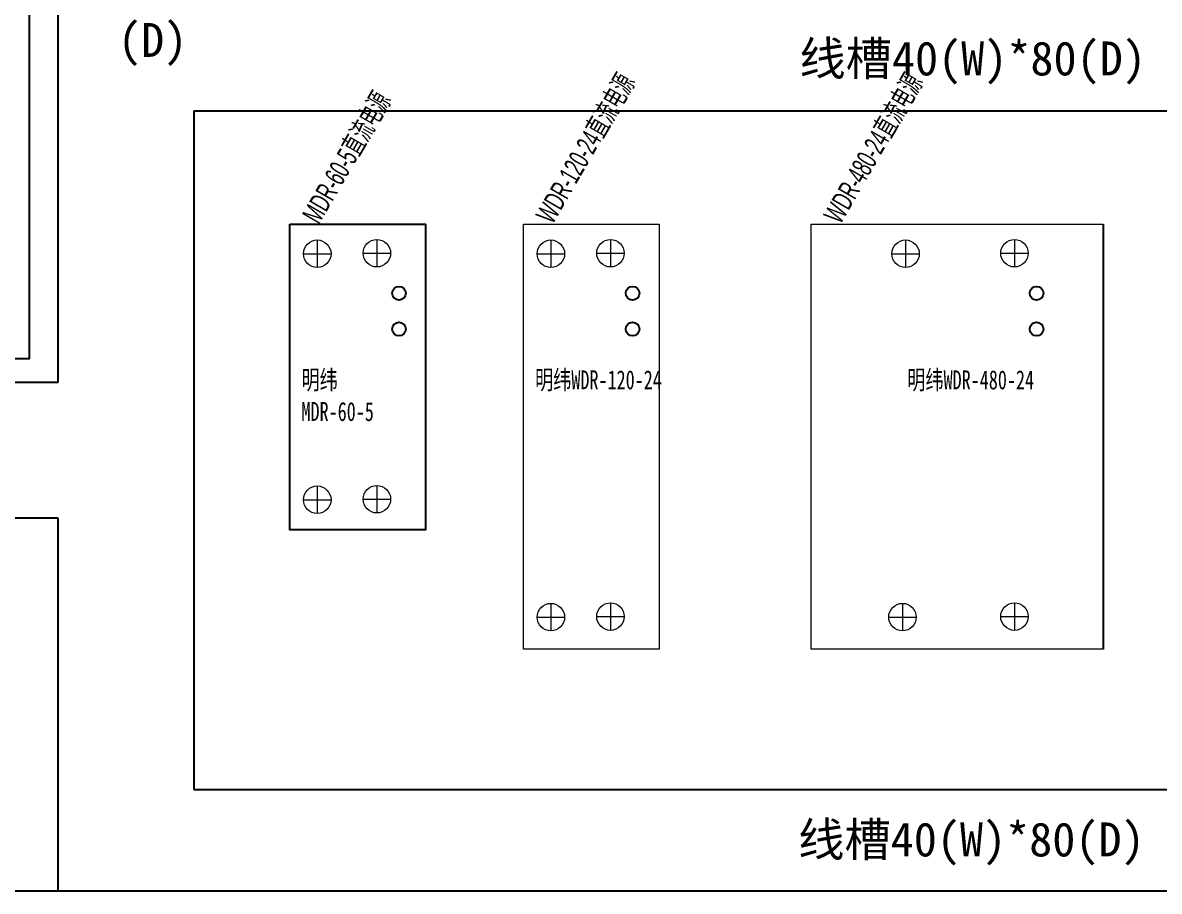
# Model space of a CAD drawing. Header units: millimetres. Extents: x 336 to 12810, y -1577 to 4105.
# Drawn here: x 7318.4 to 7653.4, y 1402.8 to 1658.8 of the extents above; entities that cross this region are included whole.
import ezdxf
from ezdxf.enums import TextEntityAlignment as Align

# ---------------------------------------------------------------- set-up
doc = ezdxf.new("R2010")
doc.units = ezdxf.units.MM
doc.styles.get("Standard").update_dxf_attribs({"font": ''})
doc.styles.add('WD', font='romans.shx', dxfattribs={"width": 0.8, "bigfont": 'gbcbig.shx'})
doc.styles.add('宋', font='', dxfattribs={"width": 0.7})
doc.styles.add('样式 8', font='arial.ttf', dxfattribs={"width": 0.6, "height": 2.5})
doc.styles.get('Standard').set_extended_font_data('SimSun')
doc.styles.get('宋').set_extended_font_data('SimSun')

# ---------------------------------------------------------------- blocks, each defined once
blk = doc.blocks.new('EDS-208A')
blk.add_lwpolyline([(-14.62, 114.46), (65.38, 114.46), (65.38, -5.54), (-14.62, -5.54)], close=True)
at = {"lineweight": 0}
for points in [[(4.51, 96.6), (4.51, 80.4), (18.01, 80.4), (18.01, 96.6)], [(45.49, 96.6), (45.49, 80.4), (31.99, 80.4), (31.99, 96.6)], [(45.49, 78.6), (45.49, 62.4), (31.99, 62.4), (31.99, 78.6)], [(4.51, 60.6), (4.51, 44.4), (18.01, 44.4), (18.01, 60.6)], [(45.49, 60.6), (45.49, 44.4), (31.99, 44.4), (31.99, 60.6)], [(45.49, 42.6), (45.49, 26.4), (31.99, 26.4), (31.99, 42.6)], [(4.51, 24.6), (4.51, 8.4), (18.01, 8.4), (18.01, 24.6)], [(45.49, 24.6), (45.49, 8.4), (31.99, 8.4), (31.99, 24.6)]]:
    blk.add_lwpolyline(points, close=True, dxfattribs=at)
for points in [[(13, 94.12), (13, 95.04), (5.95, 95.04), (5.95, 81.62), (13, 81.62), (13, 82.54)], [(13, 94.12), (14.47, 94.12), (14.47, 90.03)], [(37, 94.12), (35.53, 94.12), (35.53, 90.03)], [(37, 94.12), (37, 95.04), (44.05, 95.04), (44.05, 81.62), (37, 81.62), (37, 82.54)], [(14.47, 90.03), (16.6, 90.03), (16.6, 86.63), (14.47, 86.63)], [(35.53, 90.03), (33.4, 90.03), (33.4, 86.63), (35.53, 86.63)], [(14.47, 86.63), (14.47, 82.54), (13, 82.54)], [(35.53, 86.63), (35.53, 82.54), (37, 82.54)], [(37, 76.12), (37, 77.04), (44.05, 77.04), (44.05, 63.62), (37, 63.62), (37, 64.54)], [(37, 76.12), (35.53, 76.12), (35.53, 72.03)], [(35.53, 72.03), (33.4, 72.03), (33.4, 68.63), (35.53, 68.63)], [(35.53, 68.63), (35.53, 64.54), (37, 64.54)], [(13, 58.12), (13, 59.04), (5.95, 59.04), (5.95, 45.62), (13, 45.62), (13, 46.54)], [(13, 58.12), (14.47, 58.12), (14.47, 54.03)], [(37, 58.12), (35.53, 58.12), (35.53, 54.03)], [(37, 58.12), (37, 59.04), (44.05, 59.04), (44.05, 45.62), (37, 45.62), (37, 46.54)], [(14.47, 54.03), (16.6, 54.03), (16.6, 50.63), (14.47, 50.63)], [(35.53, 54.03), (33.4, 54.03), (33.4, 50.63), (35.53, 50.63)], [(14.47, 50.63), (14.47, 46.54), (13, 46.54)], [(35.53, 50.63), (35.53, 46.54), (37, 46.54)], [(37, 40.12), (37, 41.04), (44.05, 41.04), (44.05, 27.62), (37, 27.62), (37, 28.54)], [(37, 40.12), (35.53, 40.12), (35.53, 36.03)], [(35.53, 36.03), (33.4, 36.03), (33.4, 32.63), (35.53, 32.63)], [(35.53, 32.63), (35.53, 28.54), (37, 28.54)], [(13, 22.12), (13, 23.04), (5.95, 23.04), (5.95, 9.62), (13, 9.62), (13, 10.54)], [(13, 22.12), (14.47, 22.12), (14.47, 18.03)], [(37, 22.12), (35.53, 22.12), (35.53, 18.03)], [(37, 22.12), (37, 23.04), (44.05, 23.04), (44.05, 9.62), (37, 9.62), (37, 10.54)], [(14.47, 18.03), (16.6, 18.03), (16.6, 14.63), (14.47, 14.63)], [(35.53, 18.03), (33.4, 18.03), (33.4, 14.63), (35.53, 14.63)], [(14.47, 14.63), (14.47, 10.54), (13, 10.54)], [(35.53, 14.63), (35.53, 10.54), (37, 10.54)]]:
    blk.add_lwpolyline(points, dxfattribs=at)
at = {"lineweight": 0, "style": 'WD', "width": 0.8}
blk.add_attdef('IES10-SW8', text='', height=3, dxfattribs=at).set_placement((25, 119.14), align=Align.MIDDLE)

msp = doc.modelspace()

# ---------------------------------------------------------------- linework, layer by layer
for p, q in [((7328.84, 1552.792), (7328.84, 1692.792)), ((7368.84, 1632.792), (7788.849, 1632.792)), ((7368.84, 1632.792), (7368.84, 1432.792)), ((7636.827, 1599.356), (7636.827, 1474.156)), ((6268.84, 1552.792), (7328.84, 1552.792)), ((7328.84, 1512.792), (6268.84, 1512.792)), ((7328.84, 1402.792), (7328.84, 1512.792)), ((7368.84, 1432.792), (7788.849, 1432.792))]:
    msp.add_line(p, q)
at = {"lineweight": 0}
for p, q in [((7397.152, 1599.356), (7437.152, 1599.356)), ((7466, 1474.156), (7466, 1599.356)), ((7466, 1599.356), (7506, 1599.356)), ((7506, 1599.356), (7506, 1474.156)), ((7550.827, 1474.156), (7550.827, 1599.356)), ((7550.827, 1599.356), (7636.827, 1599.356)), ((7405.238, 1594.725), (7405.238, 1586.608)), ((7422.813, 1594.889), (7422.813, 1586.772)), ((7474.087, 1594.725), (7474.087, 1586.608)), ((7491.662, 1594.889), (7491.662, 1586.772)), ((7578.625, 1594.725), (7578.625, 1586.608)), ((7610.721, 1594.889), (7610.721, 1586.772)), ((7401.18, 1590.666), (7409.297, 1590.666)), ((7418.755, 1590.83), (7426.872, 1590.83)), ((7470.028, 1590.666), (7478.145, 1590.666)), ((7487.603, 1590.83), (7495.72, 1590.83)), ((7574.567, 1590.666), (7582.684, 1590.666)), ((7606.662, 1590.83), (7614.78, 1590.83)), ((7405.238, 1522.232), (7405.238, 1514.114)), ((7422.813, 1522.396), (7422.813, 1514.278)), ((7401.18, 1518.173), (7409.297, 1518.173)), ((7418.755, 1518.337), (7426.872, 1518.337)), ((7474.087, 1487.642), (7474.087, 1479.525)), ((7491.662, 1487.806), (7491.662, 1479.689)), ((7577.717, 1487.642), (7577.717, 1479.525)), ((7610.721, 1487.806), (7610.721, 1479.689)), ((7470.028, 1483.583), (7478.145, 1483.583)), ((7487.603, 1483.747), (7495.72, 1483.747)), ((7573.658, 1483.583), (7581.775, 1483.583)), ((7606.662, 1483.747), (7614.78, 1483.747)), ((7506, 1474.156), (7466, 1474.156)), ((7636.827, 1474.156), (7550.827, 1474.156))]:
    msp.add_line(p, q, dxfattribs=at)
for points in [[(6228.84, 1892.792), (7828.84, 1892.792), (7828.84, 1402.792), (6228.84, 1402.792)], [(7397.152, 1599.356), (7437.152, 1599.356), (7437.152, 1509.356), (7397.152, 1509.356)]]:
    msp.add_lwpolyline(points, close=True)
for centre in [(7405.238, 1590.666), (7422.813, 1590.83), (7474.087, 1590.666), (7491.662, 1590.83), (7578.625, 1590.666), (7610.721, 1590.83), (7405.238, 1518.173), (7422.813, 1518.337), (7474.087, 1483.583), (7491.662, 1483.747), (7577.717, 1483.583), (7610.721, 1483.747)]:
    msp.add_circle(centre, 4.059, dxfattribs=at)
at = {"color": 0, "linetype": 'Continuous'}
for centre in [(7429.333, 1579.04), (7498.181, 1579.04), (7617.241, 1579.04), (7429.333, 1568.472), (7498.181, 1568.472), (7617.241, 1568.472)]:
    msp.add_circle(centre, 2.01, dxfattribs=at)

# ---------------------------------------------------------------- block references
at = {"lineweight": 0}
ref = msp.add_blockref('EDS-208A', (7254.986, 1565.194), dxfattribs=at)
ref.add_attrib('EDS-208A', 'IES10-SW8', dxfattribs={"lineweight": 0, "height": 3, "style": 'WD', "width": 0.8}).set_placement((7279.986, 1684.337), align=Align.MIDDLE)

# ---------------------------------------------------------------- texts
at = {"lineweight": 0, "style": '样式 8', "width": 0.6}
for s, p in [('WDR-120-24直流电源', (7474.6, 1599.08)), ('WDR-480-24直流电源', (7559.427, 1599.08)), ('MDR-60-5直流电源', (7405.751, 1599.08))]:
    msp.add_text(s, height=6, rotation=60, dxfattribs=at).set_placement(p)
at = {"lineweight": 0, "char_height": 10, "attachment_point": 1}
for s, insert, width in [('线槽40\\P(W)\\P*\\P80\\P(D)', (7346.515, 1758.698), 13.79767), ('线槽40(W)*80(D)', (7547.336, 1653.224), 120.02374), ('线槽40(W)*80(D)', (7546.968, 1423.065), 120.02374)]:
    msp.add_mtext(s, dxfattribs=dict(at, insert=insert, width=width))
at = {"lineweight": 0, "char_height": 5.6, "width": 37.18515, "attachment_point": 1, "style": '宋'}
for s, insert in [('明纬\\PMDR-60-5 ', (7400.59, 1556.314)), ('明纬WDR-120-24 ', (7469.438, 1556.314)), ('明纬WDR-480-24 ', (7579.134, 1556.314))]:
    msp.add_mtext(s, dxfattribs=dict(at, insert=insert))

doc.saveas('drawing.dxf')
